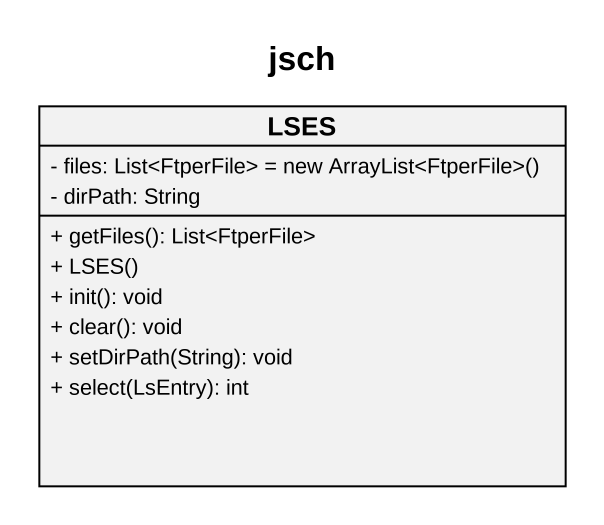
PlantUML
@startuml
title jsch
hide circle
hide empty members
skinparam classAttributeIconSize 0
class LSES {
  {field} - files: List<FtperFile> = new ArrayList<FtperFile>()
  - dirPath: String
  + getFiles(): List<FtperFile>
  + LSES()
  + init(): void
  + clear(): void
  + setDirPath(String): void
  + select(LsEntry): int
}
@enduml
